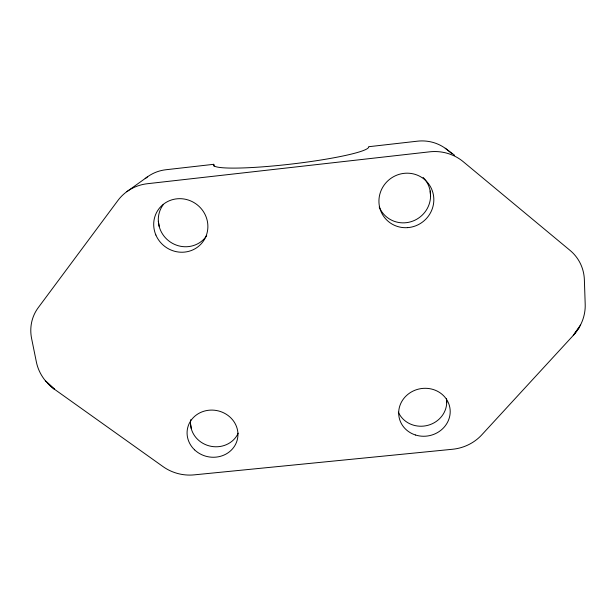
<?xml version="1.0" encoding="UTF-8"?>
<svg xmlns="http://www.w3.org/2000/svg" width="616" height="616" viewBox="0 0 616 616"><rect width="100%" height="100%" fill="white"/><g stroke="black" fill="none" stroke-linecap="round" stroke-linejoin="round"><path stroke-width="0.92" d="M578.932 327.866L580.457 325.117A45.284 41.903 -28.2 0 0 585.2 304.273L584.368 279.764A45.7 42.45 -30.6 0 0 570.023 250.373L463.278 161.723A46.5 44.876 -39.7 0 0 429.552 151.836L147.478 183.707A45.9 43.728 37.7 0 0 117.872 200.531L38.254 307.654A44.475 40.872 29.2 0 0 31.608 338.523L36.375 361.992A44.067 40.371 27 0 0 45.484 380.88L54.516 389.289L163.017 466.597A42.535 39.031 13.9 0 0 194.125 474.867L452.567 449.257A43.197 39.863 -13.6 0 0 481.804 434.834L573.25 335.45A45.284 41.903 -28.2 0 0 578.932 327.866L573.25 335.45L580.457 325.117M147.409 176.9L126.804 191.691M451.936 153.684L447.516 150.019A41.495 40.202 -43.4 0 0 417.44 141.179L368.63 146.724A78.093 8.062 -6.7 0 1 288.835 164.356A78.093 8.062 -6.7 0 1 213.806 164.303L165.904 169.746A40.995 39.309 40.3 0 0 145.184 178.655M445.222 148.248L454.623 155.27M45.484 380.88L54.516 389.289A44.067 40.371 27 0 1 47.524 383.19M238.192 433.187A24.848 22.961 12 0 1 213.49 446.662A24.848 22.961 12 0 1 191.26 428.62L190.544 424.139A24.848 22.961 12 0 1 190.783 419.635M206.691 235.736A26.719 25.687 37.6 0 1 180.388 246.246A26.719 25.687 37.6 0 1 159.136 226.295L158.327 221.229A26.719 25.687 37.6 0 1 163.34 204.535M158.327 221.229L159.136 226.295M190.544 424.139L191.26 428.62M213.806 164.303L214.075 166.204M446.454 398.937L446.708 402.748A25.148 23.346 -11.3 0 1 426.064 425.741A25.148 23.346 -11.3 0 1 398.352 412.142M423.115 177.416A26.965 26.242 -39 0 1 430.176 191.006L430.584 196.181A26.965 26.242 -39 0 1 408.755 222.284A26.965 26.242 -39 0 1 379.194 206.976M430.176 191.006L430.584 196.181M446.423 399.091L446.708 402.748M194.579 449.849A25.518 23.5 11.8 0 0 237.098 440.471A25.518 23.5 11.8 0 0 205.86 410.718A25.518 23.5 11.8 0 0 194.579 449.849M407.615 227.635A27.743 26.973 -37.9 0 0 429.514 185.139A27.743 26.973 -37.9 0 0 382.012 188.55A27.743 26.973 -37.9 0 0 407.615 227.635M155.894 235.05A27.481 26.38 36.8 0 0 202.495 242.311A27.481 26.38 36.8 0 0 183.976 198.999A27.481 26.38 36.8 0 0 155.894 235.05M415.515 435.012A25.833 23.909 -11.1 0 0 449.834 407.538A25.833 23.909 -11.1 0 0 407.969 394.294A25.833 23.909 -11.1 0 0 415.515 435.012"/></g></svg>
